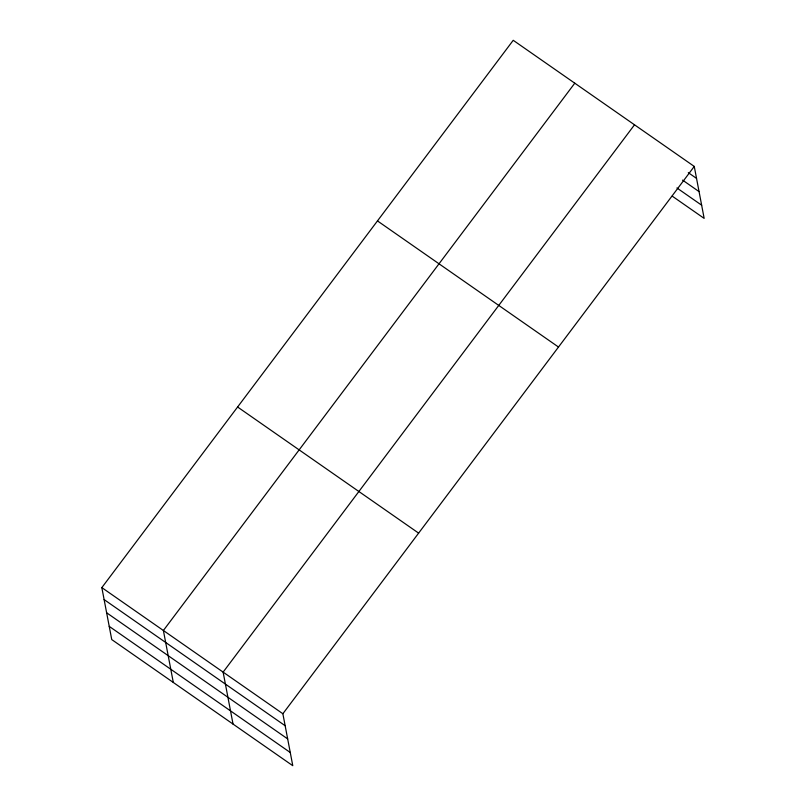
<?xml version="1.0" encoding="UTF-8"?>
<svg xmlns="http://www.w3.org/2000/svg" width="806" height="806" viewBox="0 0 806 806"><rect width="100%" height="100%" fill="white"/><g stroke="black" fill="none" stroke-linecap="round" stroke-linejoin="round"><path stroke-width="1.21" d="M101.838 587.614L282.866 713.743L292.78 765.7L111.742 639.571L101.838 587.614L513.221 40.3L694.258 166.429L704.162 218.386L672.234 196.14M574.779 83.189L163.386 630.494L173.3 682.45M634.513 124.809L223.121 672.123L233.035 724.08M282.866 713.743L694.258 166.429M688.294 172.665L696.535 178.398M682.571 180.111L699.054 191.596M676.929 187.969L701.653 205.198M377.47 220.915L558.498 347.043M237.589 407L418.626 533.129M104.115 599.583L285.143 725.712M106.634 612.772L287.661 738.911M109.233 626.373L290.261 752.502"/></g></svg>
